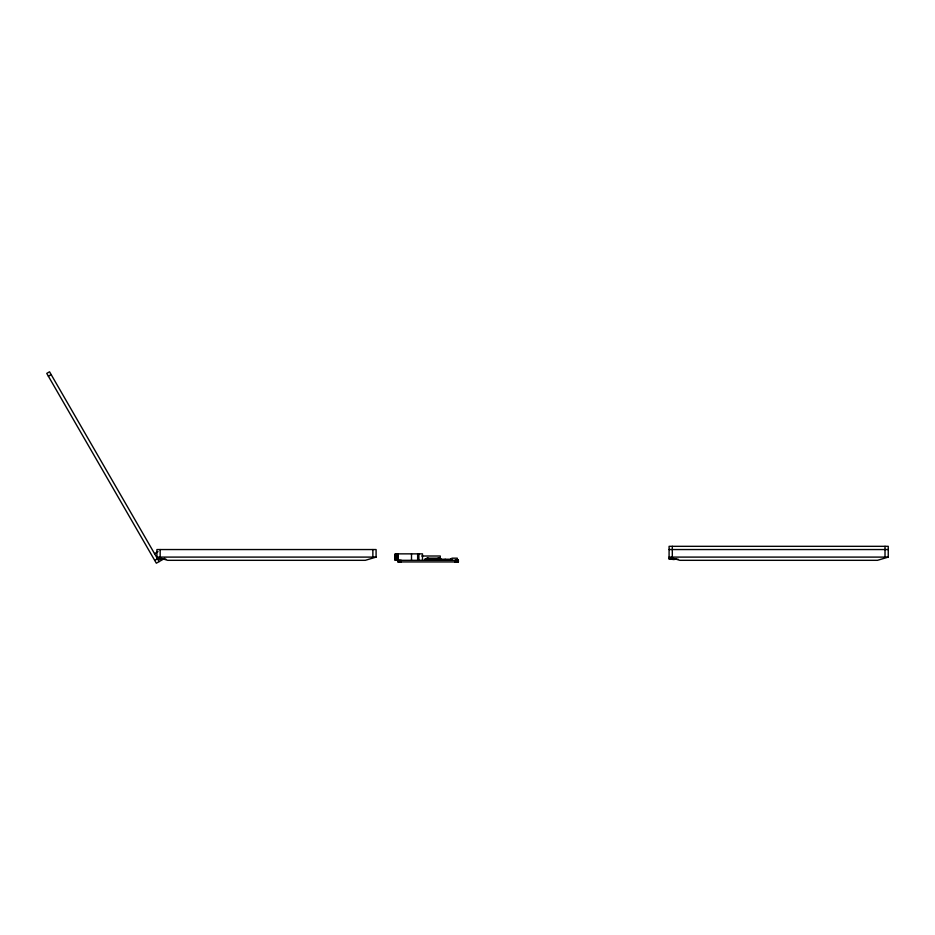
<?xml version="1.0" encoding="UTF-8"?>
<svg xmlns="http://www.w3.org/2000/svg" width="935" height="935" viewBox="0 0 935 935"><rect width="100%" height="100%" fill="white"/><g stroke="black" fill="none" stroke-linecap="round" stroke-linejoin="round"><path stroke-width="1.4" d="M396.498 560.322L458.36 560.322L458.302 561.935L398.041 561.935L398.041 553.859L422.491 553.859L422.491 560.322M455.135 560.322L455.135 561.935L455.31 560.322M455.135 561.935L455.497 560.322L455.766 561.935L456.303 560.322L456.373 561.935L456.876 560.322L456.923 561.935L457.799 560.322L457.823 561.935L458.115 560.322L458.115 561.935L458.302 560.322L458.36 561.935L458.302 560.322M427.272 558.172L426.009 559.247L427.038 558.172L439.064 558.172L440.163 559.247M426.337 559.247L427.575 558.172M426.687 559.247L427.762 558.172M426.886 559.247L427.973 558.172M48.363 376.209L51.168 374.584M154.555 553.66L158.05 551.65M154.719 560.416L157.512 558.791M164.689 558.394L156.332 563.209L46.75 373.404L49.543 371.791L159.137 561.596M376.092 557.096L365.328 560.322L167.704 560.322L156.928 557.096L376.092 557.096L376.092 549.546L156.928 549.546L156.928 559.247L166.091 559.247M888.25 557.096L877.474 560.322L679.85 560.322L669.086 557.096L888.25 557.096L888.25 546.32L669.086 546.32L669.086 559.247L678.237 559.247M395.341 560.31L398.041 560.252L395.341 560.31L395.341 553.882L398.041 553.929L395.341 554.023L398.041 554.139L395.341 554.291L398.041 554.478L395.341 554.689L398.041 554.923L395.341 555.191L398.041 555.472L395.341 555.776L398.041 556.091L395.341 556.418L398.041 556.757L395.341 557.096L398.041 557.424L395.341 557.763L398.041 558.09L395.341 558.405L398.041 558.709L395.341 558.99L398.041 559.259L395.341 559.492L398.041 559.703L395.341 559.89L398.041 560.042L395.341 560.17L398.041 560.252L398.1 561.935M395.341 553.882L398.041 553.859M669.086 549.546L888.25 549.546M395.341 554.56L398.146 554.56M395.341 554.841L398.146 554.841M395.341 555.741L398.146 555.741M421.814 556.009L440.268 556.009L440.268 558.885M395.341 556.313L398.146 556.313M395.341 556.933L398.146 556.933M395.341 557.564L398.146 557.564M395.341 558.16L398.146 558.16M395.341 558.698L398.146 558.698M450.775 559.247L424.864 559.247L424.864 560.322M398.041 559.609L396.697 559.609L396.697 560.322M395.341 559.784L398.146 559.714M396.697 560.042L398.041 560.042M396.697 560.194L398.041 560.194M669.086 558.522L672.475 559.364A4.582 4.582 0 0 0 675.947 558.896M438.831 558.172L440.093 559.247M438.527 558.172L439.766 559.247M438.34 558.172L439.415 559.247M438.129 558.172L439.205 559.247M455.672 560.322L455.766 561.935M885.013 546.32L885.013 557.096M672.312 546.32L672.312 557.096M458.115 560.322L458.115 561.935M457.823 560.322L457.823 561.935M457.285 560.322L457.285 558.172L451.897 558.172L451.897 560.322M450.717 559.247L450.775 560.322M450.46 559.247L450.46 560.322M445.177 559.247L445.177 560.322M441.238 559.247L441.238 560.322M441.133 559.247L441.133 560.322M424.969 559.247L424.969 560.322M418.88 553.859L418.88 560.322M417.641 553.859L417.641 560.322M411.505 553.859L411.505 560.322M401.267 560.322L401.267 561.935M400.636 560.322L400.636 561.935M400.028 560.322L400.028 561.935M399.479 560.322L399.479 561.935M398.988 560.322L398.988 561.935M398.579 560.322L398.579 561.935M398.287 560.322L398.287 561.935M372.866 549.546L372.866 557.096M160.165 549.546L160.165 557.096"/></g></svg>
